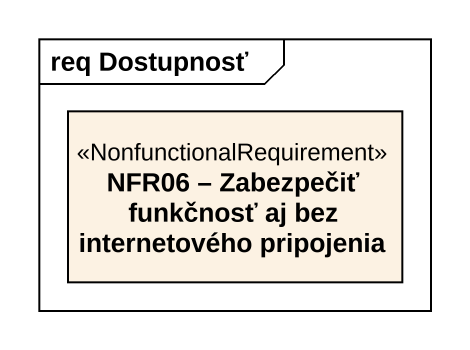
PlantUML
@startuml
mainframe req Dostupnosť
hide circle
hide empty members
class "NFR06 – Zabezpečiť funkčnosť aj bez internetového pripojenia" as NFR06_Zabezpečiť_funkčnosť <<NonfunctionalRequirement>>
@enduml
